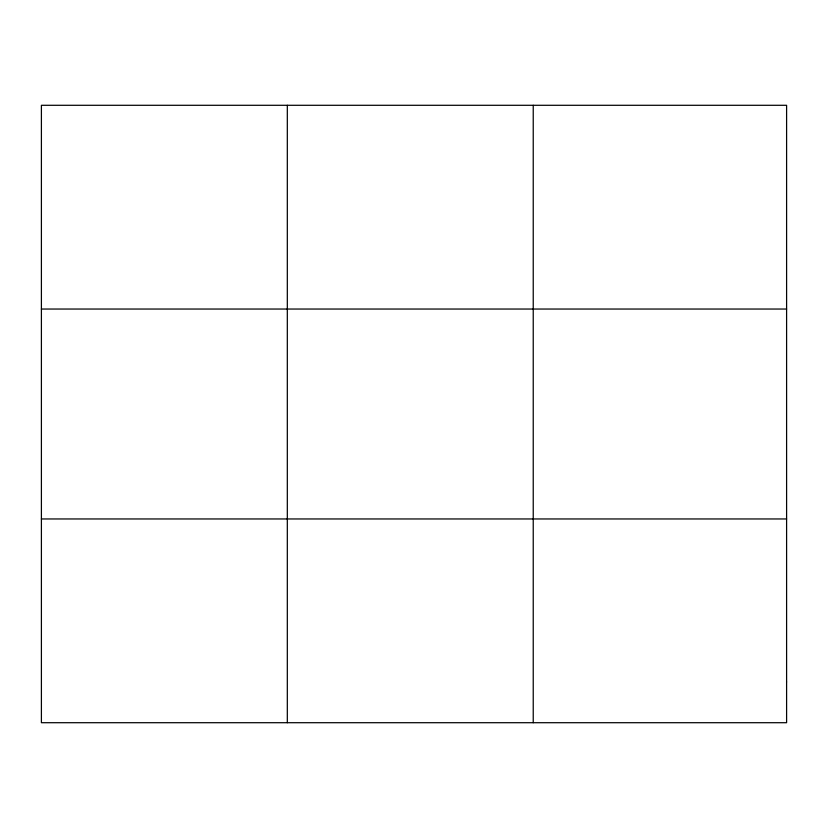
<?xml version="1.0" encoding="UTF-8"?>
<svg xmlns="http://www.w3.org/2000/svg" width="828" height="828" viewBox="0 0 828 828"><rect width="100%" height="100%" fill="white"/><g stroke="black" fill="none" stroke-linecap="round" stroke-linejoin="round"><path stroke-width="1.24" d="M287.316 105.291L287.316 722.709M533.232 105.291L533.232 722.709M41.4 309.041L786.6 309.041M41.4 518.959L786.6 518.959M786.6 681.961L786.6 722.709L41.4 722.709L41.4 105.291L786.6 105.291L786.6 681.961"/></g></svg>
